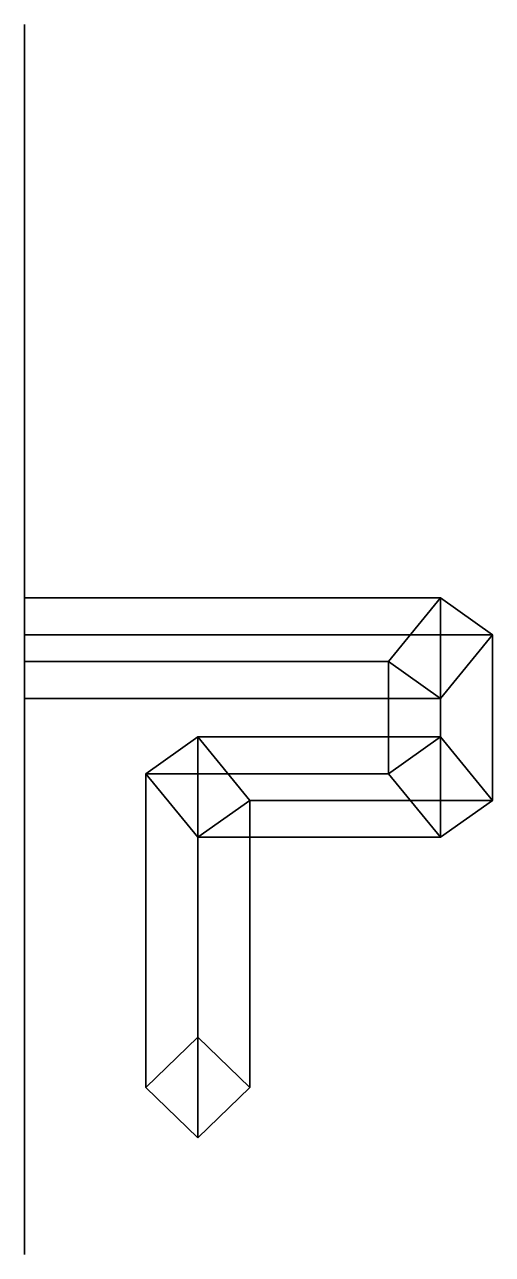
# Model space of a CAD drawing. Extents: x -0.1 to 0.17, y 1.58 to 2.29.
import ezdxf

# ---------------------------------------------------------------- set-up
doc = ezdxf.new("R2010")
doc.units = 0
doc.layers.add('SHASSIS', color=3, linetype='CONTINUOUS')

msp = doc.modelspace()

# ---------------------------------------------------------------- linework, layer by layer
at = {"layer": 'SHASSIS'}
for points in [[(-0.1, 2.28, -0.84), (-0.1, 1.94, -1.05), (-0.1, 2.26, -1.05), (-0.1, 2.29, -0.91)], [(-0.1, 2.29, -0.91), (-0.1, 2.26, -1.05), (-0.1, 1.94, -1.05), (-0.1, 2.28, -0.84)], [(-0.1, 2.21, -0.73), (-0.1, 1.59, -0.96), (-0.1, 1.94, -1.05), (-0.1, 2.28, -0.84)], [(-0.1, 2.28, -0.84), (-0.1, 1.94, -1.05), (-0.1, 1.59, -0.96), (-0.1, 2.21, -0.73)], [(-0.1, 2.21, -0.73), (-0.1, 1.59, -0.96), (-0.1, 1.59, -0.61), (-0.1, 2.04, -0.61)], [(-0.1, 2.04, -0.61), (-0.1, 1.59, -0.61), (-0.1, 1.59, -0.96), (-0.1, 2.21, -0.73)], [(-0.1, 1.8, 0.06), (-0.1, 1.58, 0.06), (-0.1, 1.59, -0.61), (-0.1, 2.04, -0.61)], [(-0.1, 2.04, -0.61), (-0.1, 1.59, -0.61), (-0.1, 1.58, 0.06), (-0.1, 1.8, 0.06)], [(-0.1, 1.93776, -0.96898), (-0.1, 1.95898, -0.93224), (0.14, 1.95898, -0.93224), (0.17, 1.93776, -0.96898)], [(-0.1, 1.95898, -0.93224), (-0.1, 1.92224, -0.91102), (0.11, 1.92224, -0.91102), (0.14, 1.95898, -0.93224)], [(0.14, 1.95898, -0.93224), (0.11, 1.92224, -0.91102), (0.11, 1.85753, -0.66954), (0.14, 1.87874, -0.6328)], [(0.17, 1.93776, -0.96898), (0.14, 1.95898, -0.93224), (0.14, 1.87874, -0.6328), (0.17, 1.842, -0.61159)], [(-0.1, 1.90102, -0.94776), (-0.1, 1.93776, -0.96898), (0.17, 1.93776, -0.96898), (0.14, 1.90102, -0.94776)], [(0.14, 1.90102, -0.94776), (0.17, 1.93776, -0.96898), (0.17, 1.842, -0.61159), (0.14, 1.82079, -0.64833)], [(-0.1, 1.92224, -0.91102), (-0.1, 1.90102, -0.94776), (0.14, 1.90102, -0.94776), (0.11, 1.92224, -0.91102)], [(0.11, 1.92224, -0.91102), (0.14, 1.90102, -0.94776), (0.14, 1.82079, -0.64833), (0.11, 1.85753, -0.66954)], [(-0.03, 1.85753, -0.66954), (0, 1.87874, -0.6328), (0.14, 1.87874, -0.6328), (0.11, 1.85753, -0.66954)], [(0, 1.87874, -0.6328), (-0.03, 1.85753, -0.66954), (-0.03, 1.67636, 0.00661), (0, 1.70534, 0.01437)], [(0, 1.87874, -0.6328), (0.03, 1.842, -0.61159), (0.17, 1.842, -0.61159), (0.14, 1.87874, -0.6328)], [(0.03, 1.842, -0.61159), (0, 1.87874, -0.6328), (0, 1.70534, 0.01437), (0.03, 1.67636, 0.00661)], [(0, 1.82079, -0.64833), (-0.03, 1.85753, -0.66954), (0.11, 1.85753, -0.66954), (0.14, 1.82079, -0.64833)], [(-0.03, 1.85753, -0.66954), (0, 1.82079, -0.64833), (0, 1.64738, -0.00116), (-0.03, 1.67636, 0.00661)], [(0.03, 1.842, -0.61159), (0, 1.82079, -0.64833), (0.14, 1.82079, -0.64833), (0.17, 1.842, -0.61159)], [(0, 1.82079, -0.64833), (0.03, 1.842, -0.61159), (0.03, 1.67636, 0.00661), (0, 1.64738, -0.00116)]]:
    msp.add_3dface(points, dxfattribs=at)

doc.saveas('drawing.dxf')
